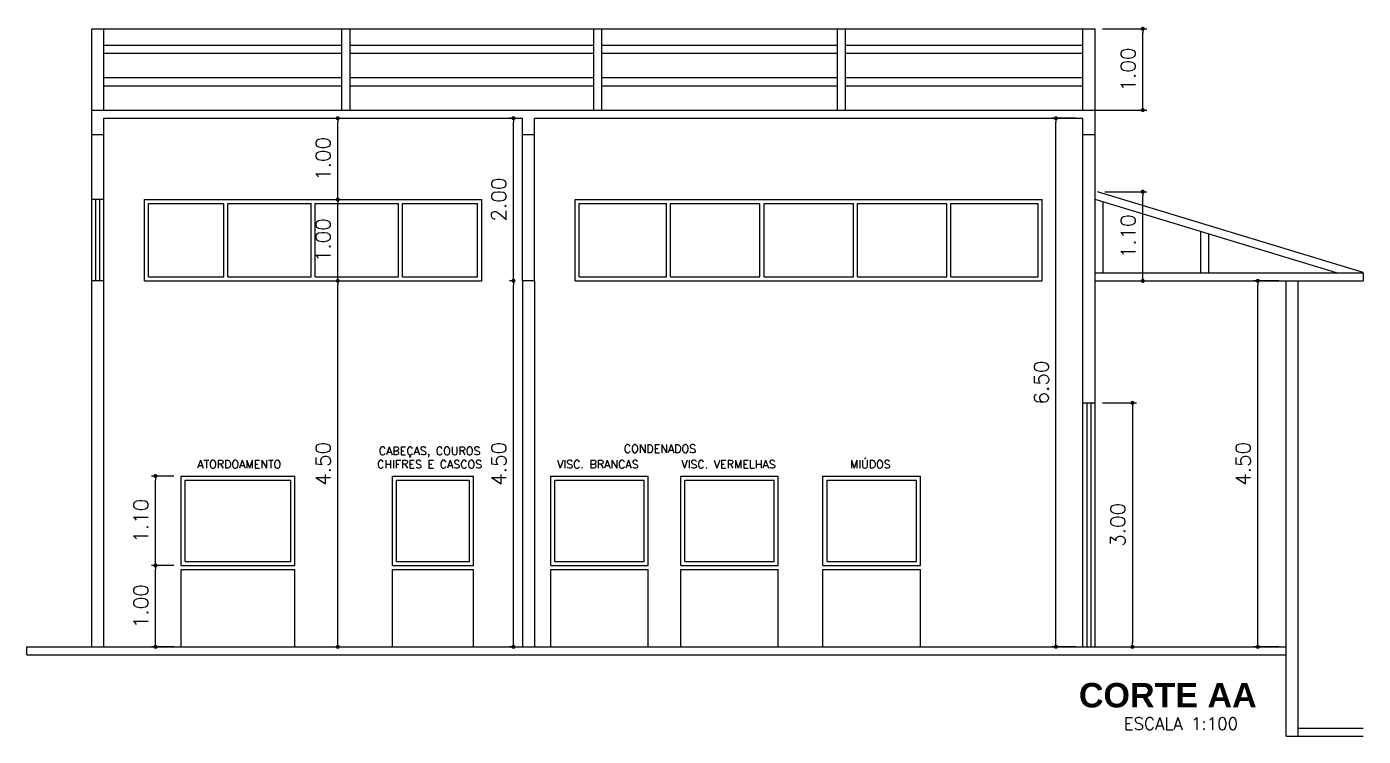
# Model space of a CAD drawing. Extents: x -128.2 to -60.4, y 68.5 to 94.7.
# Drawn here: x -122.45 to -106, y 85.87 to 94.6 of the extents above; entities that cross this region are included whole.
import ezdxf
from ezdxf.enums import TextEntityAlignment as Align

# ---------------------------------------------------------------- set-up
doc = ezdxf.new("R2010")
doc.units = 0
doc.header["$MEASUREMENT"] = 0
doc.layers.get('0').update_dxf_attribs({"linetype": 'CONTINUOUS'})
doc.layers.get('DEFPOINTS').update_dxf_attribs({"linetype": 'CONTINUOUS'})
for name, color, linetype in [('ALVENARIA', 7, 'CONTINUOUS'), ('ALVENARIA1', 44, 'CONTINUOUS'), ('COBERTURA', 6, 'CONTINUOUS'), ('COTA', 1, 'CONTINUOUS'), ('JAPOR', 142, 'CONTINUOUS'), ('TEXTO2', 40, 'CONTINUOUS'), ('TEXTO5', 5, 'CONTINUOUS')]:
    doc.layers.add(name, color=color, linetype=linetype)
doc.styles.add('SANSSERIFBOLD', font='sasb____.pfb')
doc.styles.add('SIMPLEX', font='SIMPLEX.SHX')
doc.dimstyles.new('DIM100', dxfattribs={"dimtxt": 0.18, "dimasz": 0.05, "dimexe": 0.05, "dimexo": 0.09, "dimgap": 0.09, "dimtad": 1, "dimzin": 0, "dimdsep": 46, "dimtxsty": 'SIMPLEX', "dimblk": 'DOT', "dimcen": 0.09, "dimadec": 0, "dimazin": 0, "dimtfac": 1, "dimtix": 1, "dimtofl": 0, "dimtmove": 2, "dimatfit": 3, "dimldrblk": 'DOT', "dimfxl": 0, "dimtolj": 1, "dimtzin": 0, "dimarcsym": 0})

# ---------------------------------------------------------------- blocks, each defined once
blk = doc.blocks.new('DOT')
at = {"layer": 'ALVENARIA', "color": 0, "linetype": 'ByBlock'}
blk.add_line((-0.5, 0), (-1, 0), dxfattribs=at)
at = {"layer": 'ALVENARIA', "color": 0, "linetype": 'ByBlock', "const_width": 0.5}
blk.add_lwpolyline([(-0.25, 0, 1), (0.25, 0, 1)], format="xyb", close=True, dxfattribs=at)
blk = doc.blocks.new('*D97')
at = {"color": 0, "linetype": 'ByBlock'}
for p, q in [((-120.643, 87.973), (-120.918, 87.973)), ((-120.868, 87.023), (-120.868, 87.923)), ((-120.643, 86.973), (-120.918, 86.973))]:
    blk.add_line(p, q, dxfattribs=at)
at = {"layer": 'DEFPOINTS', "color": 0, "linetype": 'ByBlock'}
for p in [(-120.868, 87.973), (-120.553, 87.973), (-120.553, 86.973)]:
    blk.add_point(p, dxfattribs=at)
at = {"color": 0, "linetype": 'ByBlock', "xscale": 0.05, "yscale": 0.05, "zscale": 0.05}
for p, rotation in [((-120.868, 87.973), 90), ((-120.868, 86.973), 270)]:
    blk.add_blockref('DOT', p, dxfattribs=dict(at, rotation=rotation))
at = {"color": 0, "linetype": 'ByBlock', "insert": (-121.048, 87.473), "char_height": 0.18, "attachment_point": 5, "rotation": 90, "style": 'SIMPLEX'}
blk.add_mtext('\\A1;1.00', dxfattribs=at)
blk = doc.blocks.new('*D98')
at = {"color": 0, "linetype": 'ByBlock'}
for p, q in [((-120.643, 89.073), (-120.918, 89.073)), ((-120.868, 88.023), (-120.868, 89.023))]:
    blk.add_line(p, q, dxfattribs=at)
at = {"layer": 'DEFPOINTS', "color": 0, "linetype": 'ByBlock'}
for p in [(-120.868, 89.073), (-120.553, 89.073), (-120.553, 87.973)]:
    blk.add_point(p, dxfattribs=at)
at = {"color": 0, "linetype": 'ByBlock', "xscale": 0.05, "yscale": 0.05, "zscale": 0.05}
for p, rotation in [((-120.868, 89.073), 90), ((-120.868, 87.973), 270)]:
    blk.add_blockref('DOT', p, dxfattribs=dict(at, rotation=rotation))
at = {"color": 0, "linetype": 'ByBlock', "insert": (-121.048, 88.523), "char_height": 0.18, "attachment_point": 5, "rotation": 90, "style": 'SIMPLEX'}
blk.add_mtext('\\A1;1.10', dxfattribs=at)
blk = doc.blocks.new('*D99')
at = {"color": 0, "linetype": 'ByBlock'}
for p, q in [((-119.063, 91.473), (-118.575, 91.473)), ((-118.625, 87.023), (-118.625, 91.423)), ((-119.063, 86.973), (-118.575, 86.973))]:
    blk.add_line(p, q, dxfattribs=at)
at = {"layer": 'DEFPOINTS', "color": 0, "linetype": 'ByBlock'}
for p in [(-119.153, 91.473), (-118.625, 91.473), (-119.153, 86.973)]:
    blk.add_point(p, dxfattribs=at)
at = {"color": 0, "linetype": 'ByBlock', "xscale": 0.05, "yscale": 0.05, "zscale": 0.05}
for p, rotation in [((-118.625, 91.473), 90), ((-118.625, 86.973), 270)]:
    blk.add_blockref('DOT', p, dxfattribs=dict(at, rotation=rotation))
at = {"color": 0, "linetype": 'ByBlock', "insert": (-118.805, 89.223), "char_height": 0.18, "attachment_point": 5, "rotation": 90, "style": 'SIMPLEX'}
blk.add_mtext('\\A1;4.50', dxfattribs=at)
blk = doc.blocks.new('*D100')
at = {"color": 0, "linetype": 'ByBlock'}
for p, q in [((-118.715, 92.473), (-118.675, 92.473)), ((-118.625, 91.523), (-118.625, 92.423))]:
    blk.add_line(p, q, dxfattribs=at)
at = {"layer": 'DEFPOINTS', "color": 0, "linetype": 'ByBlock'}
for p in [(-118.625, 92.473), (-118.625, 92.473), (-119.153, 91.473)]:
    blk.add_point(p, dxfattribs=at)
at = {"color": 0, "linetype": 'ByBlock', "xscale": 0.05, "yscale": 0.05, "zscale": 0.05}
for p, rotation in [((-118.625, 92.473), 90), ((-118.625, 91.473), 270)]:
    blk.add_blockref('DOT', p, dxfattribs=dict(at, rotation=rotation))
at = {"color": 0, "linetype": 'ByBlock', "insert": (-118.805, 91.973), "char_height": 0.18, "attachment_point": 5, "rotation": 90, "style": 'SIMPLEX'}
blk.add_mtext('\\A1;1.00', dxfattribs=at)
blk = doc.blocks.new('*D101')
at = {"color": 0, "linetype": 'ByBlock'}
for p, q in [((-118.715, 93.473), (-118.675, 93.473)), ((-118.625, 92.523), (-118.625, 93.423))]:
    blk.add_line(p, q, dxfattribs=at)
at = {"layer": 'DEFPOINTS', "color": 0, "linetype": 'ByBlock'}
for p in [(-118.625, 93.473), (-118.625, 93.473), (-118.625, 92.473)]:
    blk.add_point(p, dxfattribs=at)
at = {"color": 0, "linetype": 'ByBlock', "xscale": 0.05, "yscale": 0.05, "zscale": 0.05}
for p, rotation in [((-118.625, 93.473), 90), ((-118.625, 92.473), 270)]:
    blk.add_blockref('DOT', p, dxfattribs=dict(at, rotation=rotation))
at = {"color": 0, "linetype": 'ByBlock', "insert": (-118.805, 92.973), "char_height": 0.18, "attachment_point": 5, "rotation": 90, "style": 'SIMPLEX'}
blk.add_mtext('\\A1;1.00', dxfattribs=at)
blk = doc.blocks.new('*D102')
at = {"color": 0, "linetype": 'ByBlock'}
for p, q in [((-116.443, 91.473), (-116.512, 91.473)), ((-116.462, 87.023), (-116.462, 91.423)), ((-116.443, 86.973), (-116.512, 86.973))]:
    blk.add_line(p, q, dxfattribs=at)
at = {"layer": 'DEFPOINTS', "color": 0, "linetype": 'ByBlock'}
for p in [(-116.462, 91.473), (-116.353, 91.473), (-116.353, 86.973)]:
    blk.add_point(p, dxfattribs=at)
at = {"color": 0, "linetype": 'ByBlock', "xscale": 0.05, "yscale": 0.05, "zscale": 0.05}
for p, rotation in [((-116.462, 91.473), 90), ((-116.462, 86.973), 270)]:
    blk.add_blockref('DOT', p, dxfattribs=dict(at, rotation=rotation))
at = {"color": 0, "linetype": 'ByBlock', "insert": (-116.642, 89.223), "char_height": 0.18, "attachment_point": 5, "rotation": 90, "style": 'SIMPLEX'}
blk.add_mtext('\\A1;4.50', dxfattribs=at)
blk = doc.blocks.new('*D103')
at = {"color": 0, "linetype": 'ByBlock'}
for p, q in [((-116.443, 93.473), (-116.512, 93.473)), ((-116.462, 91.523), (-116.462, 93.423))]:
    blk.add_line(p, q, dxfattribs=at)
at = {"layer": 'DEFPOINTS', "color": 0, "linetype": 'ByBlock'}
for p in [(-116.462, 93.473), (-116.353, 93.473), (-116.353, 91.473)]:
    blk.add_point(p, dxfattribs=at)
at = {"color": 0, "linetype": 'ByBlock', "xscale": 0.05, "yscale": 0.05, "zscale": 0.05}
for p, rotation in [((-116.462, 93.473), 90), ((-116.462, 91.473), 270)]:
    blk.add_blockref('DOT', p, dxfattribs=dict(at, rotation=rotation))
at = {"color": 0, "linetype": 'ByBlock', "insert": (-116.642, 92.473), "char_height": 0.18, "attachment_point": 5, "rotation": 90, "style": 'SIMPLEX'}
blk.add_mtext('\\A1;2.00', dxfattribs=at)
blk = doc.blocks.new('*D104')
at = {"color": 0, "linetype": 'ByBlock'}
for p, q in [((-109.543, 93.473), (-109.835, 93.473)), ((-109.785, 87.023), (-109.785, 93.423)), ((-109.543, 86.973), (-109.835, 86.973))]:
    blk.add_line(p, q, dxfattribs=at)
at = {"layer": 'DEFPOINTS', "color": 0, "linetype": 'ByBlock'}
for p in [(-109.785, 93.473), (-109.453, 93.473), (-109.453, 86.973)]:
    blk.add_point(p, dxfattribs=at)
at = {"color": 0, "linetype": 'ByBlock', "xscale": 0.05, "yscale": 0.05, "zscale": 0.05}
for p, rotation in [((-109.785, 93.473), 90), ((-109.785, 86.973), 270)]:
    blk.add_blockref('DOT', p, dxfattribs=dict(at, rotation=rotation))
at = {"color": 0, "linetype": 'ByBlock', "insert": (-109.965, 90.223), "char_height": 0.18, "attachment_point": 5, "rotation": 90, "style": 'SIMPLEX'}
blk.add_mtext('\\A1;6.50', dxfattribs=at)
blk = doc.blocks.new('*D105')
at = {"color": 0, "linetype": 'ByBlock'}
for p, q in [((-107.043, 91.473), (-107.351, 91.473)), ((-107.301, 87.023), (-107.301, 91.423)), ((-107.043, 86.973), (-107.351, 86.973))]:
    blk.add_line(p, q, dxfattribs=at)
at = {"layer": 'DEFPOINTS', "color": 0, "linetype": 'ByBlock'}
for p in [(-107.301, 91.473), (-106.953, 91.473), (-106.953, 86.973)]:
    blk.add_point(p, dxfattribs=at)
at = {"color": 0, "linetype": 'ByBlock', "xscale": 0.05, "yscale": 0.05, "zscale": 0.05}
for p, rotation in [((-107.301, 91.473), 90), ((-107.301, 86.973), 270)]:
    blk.add_blockref('DOT', p, dxfattribs=dict(at, rotation=rotation))
at = {"color": 0, "linetype": 'ByBlock', "insert": (-107.481, 89.223), "char_height": 0.18, "attachment_point": 5, "rotation": 90, "style": 'SIMPLEX'}
blk.add_mtext('\\A1;4.50', dxfattribs=at)
blk = doc.blocks.new('*D106')
at = {"color": 0, "linetype": 'ByBlock'}
for p, q in [((-109.184, 92.569), (-108.667, 92.569)), ((-108.717, 91.523), (-108.717, 92.519)), ((-109.213, 91.473), (-108.667, 91.473))]:
    blk.add_line(p, q, dxfattribs=at)
at = {"layer": 'DEFPOINTS', "color": 0, "linetype": 'ByBlock'}
for p in [(-109.274, 92.569), (-108.717, 92.569), (-109.303, 91.473)]:
    blk.add_point(p, dxfattribs=at)
at = {"color": 0, "linetype": 'ByBlock', "xscale": 0.05, "yscale": 0.05, "zscale": 0.05}
for p, rotation in [((-108.717, 92.569), 90), ((-108.717, 91.473), 270)]:
    blk.add_blockref('DOT', p, dxfattribs=dict(at, rotation=rotation))
at = {"color": 0, "linetype": 'ByBlock', "insert": (-108.897, 92.021), "char_height": 0.18, "attachment_point": 5, "rotation": 90, "style": 'SIMPLEX'}
blk.add_mtext('\\A1;1.10', dxfattribs=at)
blk = doc.blocks.new('*D107')
at = {"color": 0, "linetype": 'ByBlock'}
for p, q in [((-109.213, 94.573), (-108.667, 94.573)), ((-108.717, 93.623), (-108.717, 94.523)), ((-109.363, 93.573), (-108.667, 93.573))]:
    blk.add_line(p, q, dxfattribs=at)
at = {"layer": 'DEFPOINTS', "color": 0, "linetype": 'ByBlock'}
for p in [(-109.303, 94.573), (-108.717, 94.573), (-109.453, 93.573)]:
    blk.add_point(p, dxfattribs=at)
at = {"color": 0, "linetype": 'ByBlock', "xscale": 0.05, "yscale": 0.05, "zscale": 0.05}
for p, rotation in [((-108.717, 94.573), 90), ((-108.717, 93.573), 270)]:
    blk.add_blockref('DOT', p, dxfattribs=dict(at, rotation=rotation))
at = {"color": 0, "linetype": 'ByBlock', "insert": (-108.897, 94.073), "char_height": 0.18, "attachment_point": 5, "rotation": 90, "style": 'SIMPLEX'}
blk.add_mtext('\\A1;1.00', dxfattribs=at)
blk = doc.blocks.new('*D141')
at = {"color": 0, "linetype": 'ByBlock'}
for p, q in [((-109.213, 89.973), (-108.793, 89.973)), ((-108.843, 89.923), (-108.843, 87.023)), ((-109.213, 86.973), (-108.793, 86.973))]:
    blk.add_line(p, q, dxfattribs=at)
at = {"layer": 'DEFPOINTS', "color": 0, "linetype": 'ByBlock'}
for p in [(-109.303, 89.973), (-109.303, 86.973), (-108.843, 86.973)]:
    blk.add_point(p, dxfattribs=at)
at = {"color": 0, "linetype": 'ByBlock', "xscale": 0.05, "yscale": 0.05, "zscale": 0.05}
for p, rotation in [((-108.843, 89.973), 90), ((-108.843, 86.973), 270)]:
    blk.add_blockref('DOT', p, dxfattribs=dict(at, rotation=rotation))
at = {"color": 0, "linetype": 'ByBlock', "insert": (-109.023, 88.473), "char_height": 0.18, "attachment_point": 5, "rotation": 90, "style": 'SIMPLEX'}
blk.add_mtext('\\A1;3.00', dxfattribs=at)

msp = doc.modelspace()

# ---------------------------------------------------------------- linework, layer by layer
at = {"layer": 'ALVENARIA'}
for p, q in [((-121.653, 94.573), (-109.303, 94.573)), ((-121.653, 92.473), (-121.653, 94.573)), ((-121.503, 93.573), (-121.503, 94.573)), ((-109.453, 93.573), (-109.453, 94.573)), ((-109.303, 89.973), (-109.303, 94.573)), ((-121.653, 93.573), (-109.303, 93.573)), ((-121.503, 93.473), (-116.353, 93.473)), ((-121.503, 92.473), (-121.503, 93.473)), ((-116.353, 91.473), (-116.353, 93.473)), ((-116.203, 91.473), (-116.203, 93.473)), ((-116.203, 93.473), (-109.453, 93.473)), ((-109.453, 89.973), (-109.453, 93.473)), ((-121.653, 93.273), (-121.503, 93.273)), ((-116.353, 93.273), (-116.203, 93.273)), ((-109.453, 93.273), (-109.303, 93.273)), ((-121.503, 92.473), (-121.653, 92.473)), ((-121.653, 86.973), (-121.653, 91.473)), ((-121.503, 91.473), (-121.653, 91.473)), ((-121.503, 86.973), (-121.503, 91.473)), ((-116.203, 91.473), (-116.353, 91.473)), ((-106.953, 85.873), (-106.953, 91.473)), ((-106.803, 85.873), (-106.803, 91.473)), ((-109.453, 89.973), (-109.303, 89.973)), ((-122.453, 86.973), (-106.953, 86.973)), ((-122.453, 86.873), (-122.453, 86.973)), ((-122.453, 86.873), (-106.953, 86.873)), ((-106.953, 85.873), (-106.003, 85.873)), ((-106.803, 85.973), (-106.003, 85.973))]:
    msp.add_line(p, q, dxfattribs=at)
at = {"layer": 'ALVENARIA1'}
for p, q in [((-116.353, 91.473), (-116.353, 86.973)), ((-116.203, 91.473), (-116.203, 86.973))]:
    msp.add_line(p, q, dxfattribs=at)
at = {"layer": 'COBERTURA'}
for p, q in [((-118.578, 94.573), (-118.578, 93.573)), ((-118.478, 94.573), (-118.478, 93.573)), ((-115.478, 94.573), (-115.478, 93.573)), ((-115.378, 94.573), (-115.378, 93.573)), ((-112.478, 94.573), (-112.478, 93.573)), ((-112.378, 94.573), (-112.378, 93.573)), ((-121.503, 94.373), (-118.578, 94.373)), ((-121.503, 94.273), (-118.578, 94.273)), ((-118.478, 94.373), (-115.478, 94.373)), ((-118.478, 94.273), (-115.478, 94.273)), ((-115.378, 94.373), (-112.478, 94.373)), ((-115.378, 94.273), (-112.478, 94.273)), ((-112.378, 94.373), (-109.453, 94.373)), ((-112.378, 94.273), (-109.453, 94.273)), ((-121.503, 93.973), (-118.578, 93.973)), ((-118.478, 93.973), (-115.478, 93.973)), ((-115.378, 93.973), (-112.478, 93.973)), ((-112.378, 93.973), (-109.453, 93.973)), ((-121.503, 93.873), (-118.578, 93.873)), ((-118.478, 93.873), (-115.478, 93.873)), ((-115.378, 93.873), (-112.478, 93.873)), ((-112.378, 93.873), (-109.453, 93.873)), ((-109.203, 91.573), (-109.203, 92.443)), ((-108.003, 91.573), (-108.003, 92.079)), ((-107.903, 91.573), (-107.903, 92.049))]:
    msp.add_line(p, q, dxfattribs=at)
at = {"layer": 'COBERTURA', "linetype": 'Continuous'}
for p, q in [((-106.333, 91.573), (-109.303, 92.473)), ((-106.003, 91.578), (-109.274, 92.569)), ((-109.303, 91.573), (-106.003, 91.573)), ((-109.303, 91.473), (-106.003, 91.473)), ((-106.003, 91.573), (-106.003, 91.473))]:
    msp.add_line(p, q, dxfattribs=at)
at = {"layer": 'JAPOR'}
for p, q in [((-121.653, 91.473), (-121.653, 92.473)), ((-121.603, 91.473), (-121.603, 92.473)), ((-121.553, 91.473), (-121.553, 92.473)), ((-121.503, 91.473), (-121.503, 92.473)), ((-121.003, 91.473), (-121.003, 92.473)), ((-121.003, 92.473), (-116.853, 92.473)), ((-116.853, 91.473), (-116.853, 92.473)), ((-115.703, 91.473), (-115.703, 92.473)), ((-115.703, 92.473), (-109.953, 92.473)), ((-109.953, 91.473), (-109.953, 92.473)), ((-120.953, 91.523), (-120.953, 92.423)), ((-120.953, 92.423), (-120.028, 92.423)), ((-120.028, 91.523), (-120.028, 92.423)), ((-119.978, 91.523), (-119.978, 92.423)), ((-119.978, 92.423), (-118.953, 92.423)), ((-118.953, 91.523), (-118.953, 92.423)), ((-118.903, 91.523), (-118.903, 92.423)), ((-118.903, 92.423), (-117.878, 92.423)), ((-117.878, 91.523), (-117.878, 92.423)), ((-117.828, 91.523), (-117.828, 92.423)), ((-117.828, 92.423), (-116.903, 92.423)), ((-116.903, 91.523), (-116.903, 92.423)), ((-115.653, 91.523), (-115.653, 92.423)), ((-115.653, 92.423), (-114.578, 92.423)), ((-114.578, 91.523), (-114.578, 92.423)), ((-114.528, 91.523), (-114.528, 92.423)), ((-114.528, 92.423), (-113.428, 92.423)), ((-113.428, 91.523), (-113.428, 92.423)), ((-113.378, 91.523), (-113.378, 92.423)), ((-113.378, 92.423), (-112.278, 92.423)), ((-112.278, 91.523), (-112.278, 92.423)), ((-112.228, 91.523), (-112.228, 92.423)), ((-112.228, 92.423), (-111.128, 92.423)), ((-111.128, 91.523), (-111.128, 92.423)), ((-111.078, 91.523), (-111.078, 92.423)), ((-111.078, 92.423), (-110.003, 92.423)), ((-110.003, 91.523), (-110.003, 92.423)), ((-121.003, 91.473), (-116.853, 91.473)), ((-120.953, 91.523), (-120.028, 91.523)), ((-119.978, 91.523), (-118.953, 91.523)), ((-118.903, 91.523), (-117.878, 91.523)), ((-117.828, 91.523), (-116.903, 91.523)), ((-115.703, 91.473), (-109.953, 91.473)), ((-115.653, 91.523), (-114.578, 91.523)), ((-114.528, 91.523), (-113.428, 91.523)), ((-113.378, 91.523), (-112.278, 91.523)), ((-112.228, 91.523), (-111.128, 91.523)), ((-111.078, 91.523), (-110.003, 91.523)), ((-109.453, 86.973), (-109.453, 89.973)), ((-109.403, 86.973), (-109.403, 89.973)), ((-109.353, 86.973), (-109.353, 89.973)), ((-109.303, 86.973), (-109.303, 89.973)), ((-120.553, 87.973), (-120.553, 89.073)), ((-120.553, 89.073), (-119.153, 89.073)), ((-120.503, 88.023), (-120.503, 89.023)), ((-120.503, 89.023), (-119.203, 89.023)), ((-119.203, 88.023), (-119.203, 89.023)), ((-119.153, 87.973), (-119.153, 89.073)), ((-117.953, 87.973), (-117.953, 89.073)), ((-117.953, 89.073), (-116.953, 89.073)), ((-117.903, 88.023), (-117.903, 89.023)), ((-117.903, 89.023), (-117.003, 89.023)), ((-117.003, 88.023), (-117.003, 89.023)), ((-116.953, 87.973), (-116.953, 89.073)), ((-116.003, 87.973), (-116.003, 89.073)), ((-116.003, 89.073), (-114.803, 89.073)), ((-115.953, 88.023), (-115.953, 89.023)), ((-115.953, 89.023), (-114.853, 89.023)), ((-114.853, 88.023), (-114.853, 89.023)), ((-114.803, 87.973), (-114.803, 89.073)), ((-114.403, 87.973), (-114.403, 89.073)), ((-114.403, 89.073), (-113.203, 89.073)), ((-114.353, 88.023), (-114.353, 89.023)), ((-114.353, 89.023), (-113.253, 89.023)), ((-113.253, 88.023), (-113.253, 89.023)), ((-113.203, 87.973), (-113.203, 89.073)), ((-112.653, 87.973), (-112.653, 89.073)), ((-112.653, 89.073), (-111.453, 89.073)), ((-112.603, 88.023), (-112.603, 89.023)), ((-112.603, 89.023), (-111.503, 89.023)), ((-111.503, 88.023), (-111.503, 89.023)), ((-111.453, 87.973), (-111.453, 89.073)), ((-120.503, 88.023), (-119.203, 88.023)), ((-117.903, 88.023), (-117.003, 88.023)), ((-115.953, 88.023), (-114.853, 88.023)), ((-114.353, 88.023), (-113.253, 88.023)), ((-112.603, 88.023), (-111.503, 88.023)), ((-120.553, 87.973), (-119.153, 87.973)), ((-120.553, 87.923), (-119.153, 87.923)), ((-120.553, 86.973), (-120.553, 87.923)), ((-119.153, 86.973), (-119.153, 87.923)), ((-117.953, 87.973), (-116.953, 87.973)), ((-117.953, 87.923), (-116.953, 87.923)), ((-117.953, 86.973), (-117.953, 87.923)), ((-116.953, 86.973), (-116.953, 87.923)), ((-116.003, 87.973), (-114.803, 87.973)), ((-116.003, 87.923), (-114.803, 87.923)), ((-116.003, 86.973), (-116.003, 87.923)), ((-114.803, 86.973), (-114.803, 87.923)), ((-114.403, 87.973), (-113.203, 87.973)), ((-114.403, 87.923), (-113.203, 87.923)), ((-114.403, 86.973), (-114.403, 87.923)), ((-113.203, 86.973), (-113.203, 87.923)), ((-112.653, 87.973), (-111.453, 87.973)), ((-112.653, 87.923), (-111.453, 87.923)), ((-112.653, 86.973), (-112.653, 87.923)), ((-111.453, 86.973), (-111.453, 87.923))]:
    msp.add_line(p, q, dxfattribs=at)

# ---------------------------------------------------------------- texts
at = {"layer": 'TEXTO2', "style": 'SIMPLEX'}
for s, p in [('CABEÇAS, COUROS', (-117.494, 89.332)), ('CONDENADOS', (-114.659, 89.359)), ('ATORDOAMENTO', (-119.837, 89.168)), ('CHIFRES E CASCOS', (-117.494, 89.168)), ('VISC. BRANCAS', (-115.423, 89.168)), ('VISC. VERMELHAS', (-113.815, 89.168)), ('MIÚDOS', (-112.07, 89.168))]:
    msp.add_text(s, height=0.1, dxfattribs=at).set_placement(p, align=Align.CENTER)
msp.add_text('ESCALA 1:100', height=0.15, dxfattribs=at).set_placement((-108.952, 85.953))
at = {"layer": 'TEXTO5', "style": 'SANSSERIFBOLD'}
msp.add_text('CORTE AA', height=0.3, dxfattribs=at).set_placement((-109.503, 86.228))

# ---------------------------------------------------------------- dimensions: what is measured, and where the dimension line sits
at = {"layer": 'COTA'}
for base, p1, p2, override, picture, middle in [((-108.717, 94.573), (-109.453, 93.573), (-109.303, 94.573), {"dimtxsty": 'SIMPLEX'}, '*D107', (-108.897, 94.073)), ((-118.625, 93.473), (-118.625, 92.473), (-118.625, 93.473), {"dimtxsty": 'SIMPLEX', "dimse1": 1}, '*D101', (-118.805, 92.973)), ((-116.462, 93.473), (-116.353, 91.473), (-116.353, 93.473), {"dimtxsty": 'SIMPLEX', "dimse1": 1}, '*D103', (-116.642, 92.473)), ((-109.785, 93.473), (-109.453, 86.973), (-109.453, 93.473), {"dimtxsty": 'SIMPLEX'}, '*D104', (-109.965, 90.223)), ((-118.625, 92.473), (-119.153, 91.473), (-118.625, 92.473), {"dimtxsty": 'SIMPLEX', "dimse1": 1}, '*D100', (-118.805, 91.973)), ((-108.717, 92.569), (-109.303, 91.473), (-109.274, 92.569), {"dimtxsty": 'SIMPLEX'}, '*D106', (-108.897, 92.021)), ((-118.625, 91.473), (-119.153, 86.973), (-119.153, 91.473), {"dimtxsty": 'SIMPLEX'}, '*D99', (-118.805, 89.223)), ((-116.462, 91.473), (-116.353, 86.973), (-116.353, 91.473), {"dimtxsty": 'SIMPLEX'}, '*D102', (-116.642, 89.223)), ((-107.301, 91.473), (-106.953, 86.973), (-106.953, 91.473), {"dimtxsty": 'SIMPLEX'}, '*D105', (-107.481, 89.223)), ((-108.843, 86.973), (-109.303, 89.973), (-109.303, 86.973), {"dimtxsty": 'SIMPLEX'}, '*D141', (-109.023, 88.473)), ((-120.868, 89.073), (-120.553, 87.973), (-120.553, 89.073), {"dimtxsty": 'SIMPLEX', "dimse1": 1}, '*D98', (-121.048, 88.523)), ((-120.868, 87.973), (-120.553, 86.973), (-120.553, 87.973), {"dimtxsty": 'SIMPLEX'}, '*D97', (-121.048, 87.473))]:
    dim = msp.add_linear_dim(base=base, p1=p1, p2=p2, angle=90, dimstyle='DIM100', override=override, dxfattribs=at)
    dim.commit()
    dim.dimension.update_dxf_attribs({"geometry": picture, "text_midpoint": middle})

doc.saveas('drawing.dxf')
